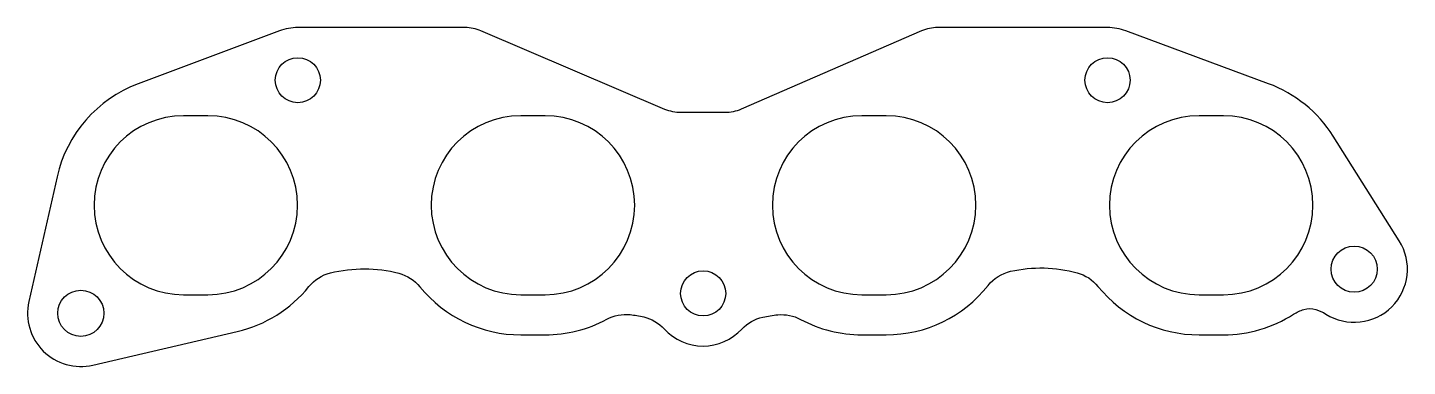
# Model space of a CAD drawing. Header units: millimetres. Extents: x -13 to 331, y -13 to 71.
import ezdxf

# ---------------------------------------------------------------- set-up
doc = ezdxf.new("R2010")
doc.units = ezdxf.units.MM
doc.layers.get('0').update_dxf_attribs({"linetype": 'CONTINUOUS'})

msp = doc.modelspace()

# ---------------------------------------------------------------- linework, layer by layer
for points in [[(39, -4.53, 0.167297), (56.83, 6.65, -0.163439), (62.2, 10.07, -0.124922), (79.25, 9.99, -0.160432), (84.51, 6.6, 0.226196), (109.63, -5.37), (115.68, -5.37, 0.124482), (131.04, -1.49, -0.151321), (136.85, -0.34, -0.030564), (140.27, -0.91, -0.151584), (145.38, -3.9, 0.439044), (164.71, -3.94, -0.154155), (169.94, -0.95, -0.030574), (173.68, -0.37, -0.147174), (179.33, -1.52, 0.123892), (194.63, -5.37), (200.68, -5.37, 0.229424), (226.04, 6.91, -0.171631), (231.68, 10.47, -0.123013), (248.27, 10.09, -0.157957), (253.43, 6.71, 0.227313), (278.63, -5.37), (284.68, -5.37, 0.1439), (302.17, -0.23, -0.071023), (304.73, 0.95, -0.145033), (307.69, 0.95, -0.069109), (310.19, -0.19, 0.79933), (328.49, 18.07), (312.02, 44.19, 0.164796), (295.91, 57.26), (260.38, 70.44, 0.088986), (255.82, 71.26), (213.47, 71.26, 0.102867), (209.48, 70.43), (164.52, 50.88, -0.102867), (160.53, 50.06), (149.48, 50.06, -0.101295), (145.55, 50.86), (99.7, 70.45, 0.101295), (95.77, 71.26), (54.09, 71.26, 0.089925), (49.48, 70.42), (14.28, 57.22, 0.252774), (-5.9, 34.06), (-12.93, 2.91, 0.55317), (3, -12.91)], [(31.68, 4.63, 1), (31.68, 49.28), (25.63, 49.28, 1), (25.63, 4.63)], [(115.68, 4.63, 1), (115.68, 49.28), (109.63, 49.28, 1), (109.63, 4.63)], [(200.68, 4.63, 1), (200.68, 49.28), (194.63, 49.28, 1), (194.63, 4.63)], [(284.68, 4.63, 1), (284.68, 49.28), (278.63, 49.28, 1), (278.63, 4.63)]]:
    msp.add_lwpolyline(points, format="xyb", close=True)
for centre, radius in [((54.09, 58.13), 5.62), ((255.82, 58.13), 5.62), ((317.28, 11.01), 5.75), ((155.06, 4.96), 5.62), ((0, 0), 5.75)]:
    msp.add_circle(centre, radius)

doc.saveas('drawing.dxf')
